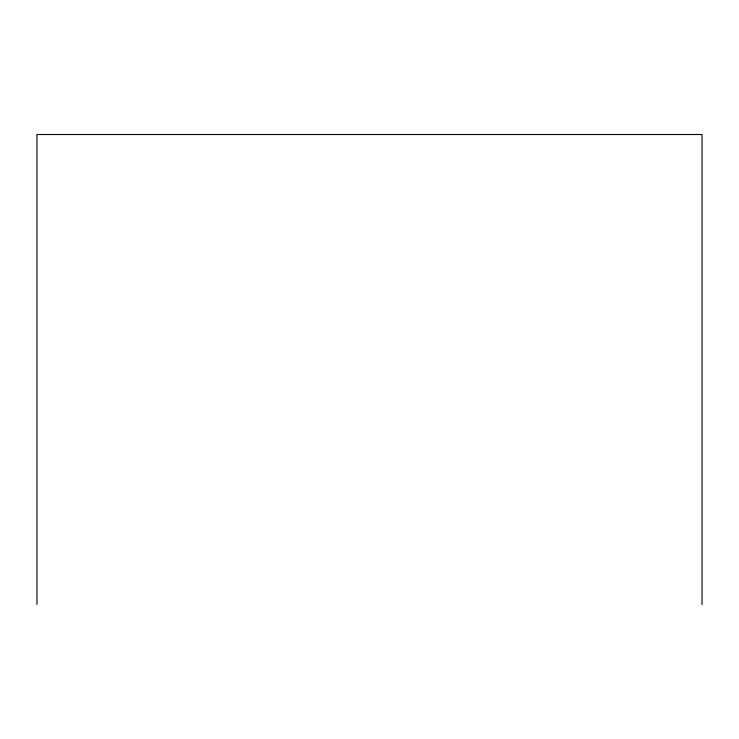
<?xml version="1.0" encoding="UTF-8"?>
<svg xmlns="http://www.w3.org/2000/svg" width="739" height="739" viewBox="0 0 739 739"><rect width="100%" height="100%" fill="white"/><g stroke="black" fill="none" stroke-linecap="round" stroke-linejoin="round"><path stroke-width="1.11" d="M702.05 604.484L702.05 134.516L36.95 134.516L36.95 604.484"/></g></svg>
